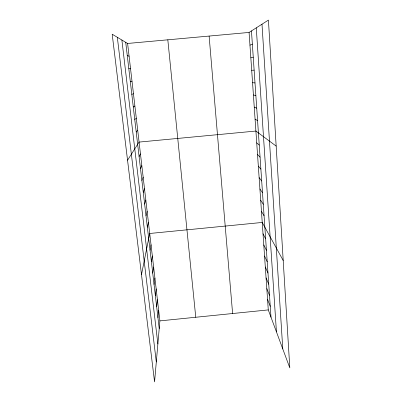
<?xml version="1.0" encoding="UTF-8"?>
<svg xmlns="http://www.w3.org/2000/svg" width="402" height="402" viewBox="0 0 402 402"><rect width="100%" height="100%" fill="white"/><g stroke="black" fill="none" stroke-linecap="round" stroke-linejoin="round"><path stroke-width="0.6" d="M127.61 43.461L159.89 320.891L154.564 381.9L112.193 34.215L127.61 43.461L249.079 32.441L268.425 20.1L289.807 367.885L268.28 309.907L249.079 32.441M157.946 317.706L158.659 310.314M156.664 306.726L157.418 299.641M155.368 295.646L156.167 288.867M154.056 284.46L154.901 277.993M152.735 273.164L153.624 267.023M151.398 261.762L152.333 255.948M150.052 250.245L151.031 244.768M141.489 274.611L149.72 233.482L262.23 222.452L283.204 260.506M147.358 227.225L148.433 222.422M146.011 215.723L147.137 211.266M144.655 204.11L145.825 200.005M143.283 192.387L144.504 188.638M141.896 180.548L143.167 177.161M140.499 168.594L141.821 165.579M139.082 156.524L140.459 153.891M127.55 160.237L139.087 142.087L255.903 131.047L276.174 146.092M136.218 132.027L137.7 130.173M134.76 119.595L136.298 118.143M133.293 107.038L134.886 105.992M249.964 45.185L252.355 44.125M131.806 94.354L133.459 93.731M250.838 57.813L253.25 57.19M130.308 81.546L132.022 81.35M159.89 320.891L268.28 309.907M251.702 70.315L254.134 70.129M252.556 82.691L255.004 82.938M128.796 68.606L130.565 68.842M253.406 94.957L255.873 95.616M127.263 55.531L129.097 56.215M254.245 107.098L256.727 108.168M255.079 119.128L257.576 120.6M256.722 142.846L259.25 145.102M257.531 154.539L260.074 157.172M258.33 166.121L260.888 169.126M259.124 177.599L261.697 180.965M259.913 188.965L262.496 192.694M260.692 200.231L263.29 204.311M261.466 211.392L264.074 215.814M263.008 233.743L265.647 238.843M263.782 244.929L266.431 250.361M264.551 256.009L267.209 261.772M265.31 266.988L267.983 273.074M266.064 277.862L268.747 284.264M266.807 288.641L269.501 295.354M267.546 299.324L270.255 306.334M117.329 37.296L156.303 361.981M121.881 40.029L157.875 343.996M125.72 42.331L159.217 328.58M167.82 39.813L195.759 317.258M209.12 36.064L232.612 313.52M251.456 30.924L270.993 317.218M256.275 27.849L276.44 331.876M261.988 24.205L282.782 348.966"/></g></svg>
